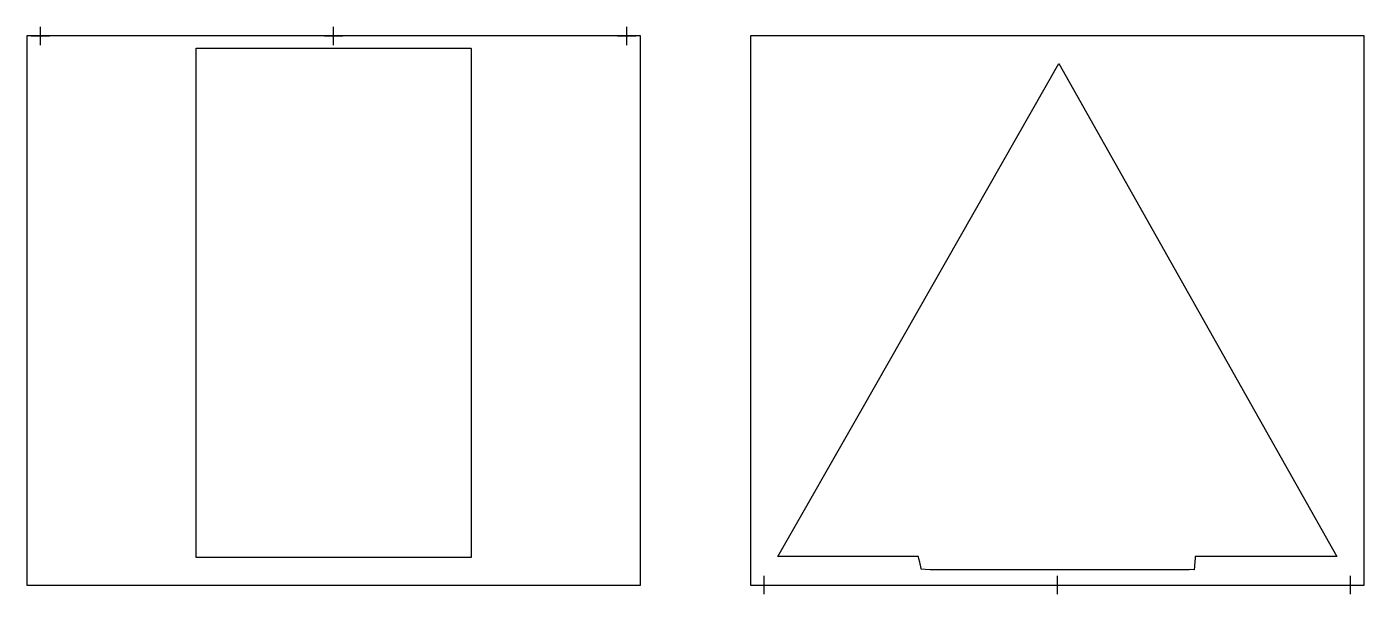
# Model space of a CAD drawing. Header units: inches. Extents: x 0 to 146, y -1 to 61.
import ezdxf

# ---------------------------------------------------------------- set-up
doc = ezdxf.new("R2010")
doc.units = ezdxf.units.IN
doc.header["$MEASUREMENT"] = 0
doc.layers.add('CUT', color=1, linetype='Continuous')
doc.layers.add('REG', color=5, linetype='Continuous')

msp = doc.modelspace()

# ---------------------------------------------------------------- linework, layer by layer
at = {"layer": 'CUT'}
for points in [[(0, 0), (67, 0), (67, 60), (0, 60)], [(79, 0), (146, 0), (146, 60), (79, 60)], [(48.49, 58.64), (48.5, 58.61), (48.5, 41), (48.5, 3), (18.5, 3), (18.5, 41), (18.5, 41), (18.5, 58.64)], [(127.04, 1.69), (126.9, 1.68), (98.62, 1.68), (98.08, 1.69), (97.65, 1.75), (97.63, 1.81), (97.49, 2.49), (97.39, 2.87), (97.34, 3.12), (82, 3.12), (91.04, 19), (112.67, 57), (134.06, 19), (143, 3.12), (127.87, 3.11), (127.56, 3.12), (127.55, 2.85), (127.52, 2.65), (127.47, 2.05), (127.43, 1.68)]]:
    msp.add_lwpolyline(points, close=True, dxfattribs=at)
at = {"layer": 'REG'}
for points in [[(0.5, 60), (2.5, 60)], [(1.5, 59), (1.5, 61)], [(32.5, 60), (34.5, 60)], [(33.5, 59), (33.5, 61)], [(64.5, 60), (66.5, 60)], [(65.5, 59), (65.5, 61)], [(79.5, 0), (81.5, 0)], [(80.5, -1), (80.5, 1)], [(111.5, 0), (113.5, 0)], [(112.5, -1), (112.5, 1)], [(143.5, 0), (145.5, 0)], [(144.5, -1), (144.5, 1)]]:
    msp.add_lwpolyline(points, dxfattribs=at)

doc.saveas('drawing.dxf')
